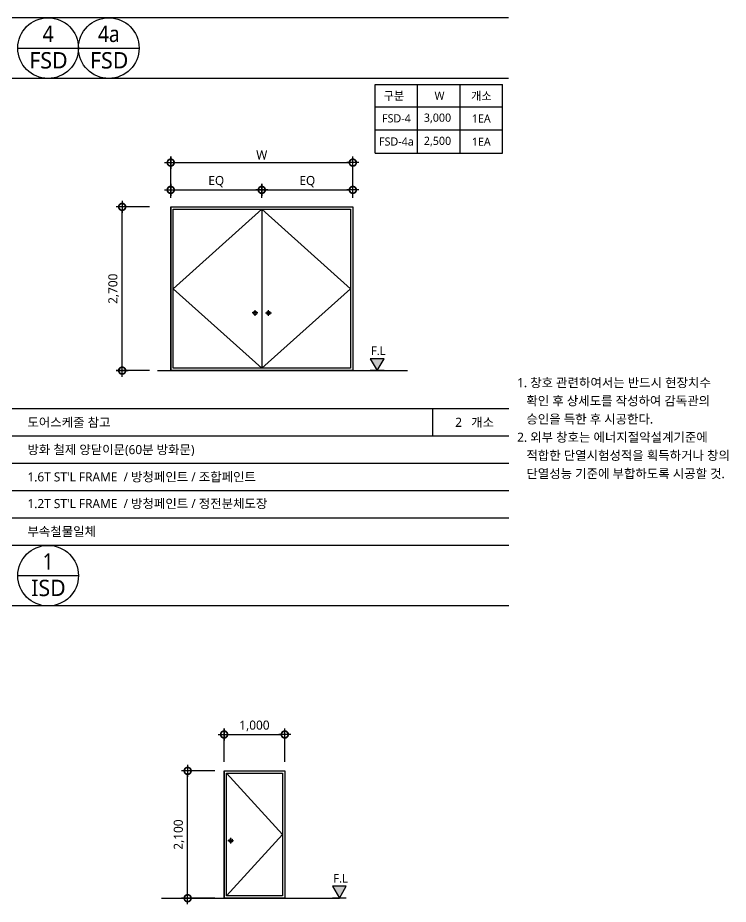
# Model space of a CAD drawing. Header units: millimetres. Extents: x -3 to 459584, y -660938 to -11738.
# Drawn here: x 26262 to 37967, y -134953 to -120334 of the extents above; entities that cross this region are included whole.
import ezdxf
from ezdxf.enums import TextEntityAlignment as Align

# ---------------------------------------------------------------- set-up
doc = ezdxf.new("R2010")
doc.units = ezdxf.units.MM
doc.header["$LTSCALE"] = 200
doc.linetypes.add('CEN-GAUN', pattern=[32.2, 30, -1, 0.2, -1])
doc.linetypes.add('DASHDOT', pattern=[1, 0.5, -0.25, 0, -0.25])
doc.layers.get('DEFPOINTS').update_dxf_attribs({"color": 137})
for name, color, linetype in [('a-TAG-1', 6, 'Continuous'), ('A-TAG-2', 4, 'Continuous'), ('CEN', 1, 'CEN-GAUN'), ('CTR', 1, 'Continuous'), ('DIM', 7, 'Continuous'), ('ELE-3', 3, 'Continuous'), ('ELE3', 3, 'Continuous'), ('ELE6', 6, 'Continuous'), ('TAG', 6, 'Continuous'), ('TAR-LEVEL', 6, 'Continuous'), ('TEX', 3, 'Continuous'), ('TEXT', 3, 'Continuous')]:
    doc.layers.add(name, color=color, linetype=linetype)
doc.styles.add('ARIAL', font='malgun.ttf')
doc.styles.add('S1', font='malgun.ttf')
doc.styles.add('돋움', font='malgun.ttf')
doc.dimstyles.new('CJA-50', dxfattribs={"dimscale": 50, "dimtxt": 3, "dimasz": 1, "dimexe": 2, "dimexo": 3, "dimgap": 1, "dimtad": 1, "dimdec": 0, "dimzin": 1, "dimdsep": 46, "dimlunit": 6, "dimtxsty": 'S1', "dimblk": 'GAUN-DOT', "dimcen": -2, "dimdle": 2, "dimclrd": 256, "dimclre": 256, "dimclrt": 3, "dimadec": 0, "dimazin": 0, "dimtfac": 1, "dimtdec": 0, "dimtix": 1, "dimtmove": 2, "dimatfit": 3, "dimldrblk": 'DOTSMALL', "dimfxl": 1, "dimtolj": 1, "dimtzin": 1, "dimarcsym": 0})

# ---------------------------------------------------------------- blocks, each defined once
blk = doc.blocks.new('A$C2D6C597E')
at = {"layer": 'TEXT', "style": 'S1'}
for s, p in [('1. 창호 관련하여서는 반드시 현장치수', (139, -771)), ('   확인 후 상세도를 작성하여 감독관의', (139, -1071)), ('   승인을 득한 후 시공한다.', (139, -1371)), ('2. 외부 창호는 에너지절약설계기준에', (139, -1671)), ('   적합한 단열시험성적을 획득하거나 창의', (139, -1971)), ('   단열성능 기준에 부합하도록 시공할 것.', (139, -2271))]:
    blk.add_text(s, height=150, dxfattribs=at).set_placement(p, align=Align.BOTTOM_LEFT)
blk = doc.blocks.new('GAUN-DOT')
at = {"linetype": 'ByBlock'}
for p, q in [((2, 0), (-2, 0)), ((0, -2), (0, 2))]:
    blk.add_line(p, q, dxfattribs=at)
at = {"const_width": 2.25}
blk.add_lwpolyline([(0, 0.28125, 1), (0, -0.28125, 1)], format="xyb", close=True, dxfattribs=at)
blk = doc.blocks.new('*D218')
at = {"layer": 'DEFPOINTS', "color": 0, "transparency": 16777216}
for p in [(27982, -123453), (28582, -123453), (28582, -126153)]:
    blk.add_point(p, dxfattribs=at)
at = {"layer": 'DIM', "lineweight": -2, "transparency": 16777216}
for p, q in [((28432, -123453), (27882, -123453)), ((27982, -126103), (27982, -123503)), ((28432, -126153), (27882, -126153))]:
    blk.add_line(p, q, dxfattribs=at)
at = {"layer": 'DIM', "lineweight": -2, "transparency": 16777216, "xscale": 50, "yscale": 50, "zscale": 50}
for p, rotation in [((27982, -123453), 90), ((27982, -126153), 270)]:
    blk.add_blockref('GAUN-DOT', p, dxfattribs=dict(at, rotation=rotation))
at = {"layer": 'DIM', "color": 3, "transparency": 16777216, "insert": (27842, -124803), "char_height": 150, "attachment_point": 5, "rotation": 90, "style": 'S1'}
blk.add_mtext('\\A1;2,700', dxfattribs=at)
blk = doc.blocks.new('_DotSmall')
at = {"color": 0, "linetype": 'ByBlock', "const_width": 0.5}
blk.add_lwpolyline([(-0.0625, 0, 1), (0.0625, 0, 1)], format="xyb", close=True, dxfattribs=at)
blk = doc.blocks.new('*D219')
at = {"layer": 'DEFPOINTS', "color": 0, "transparency": 16777216}
for p in [(31782, -122723), (28782, -123453), (31782, -123453)]:
    blk.add_point(p, dxfattribs=at)
at = {"layer": 'DIM', "lineweight": -2, "transparency": 16777216}
for p, q in [((28782, -123303), (28782, -122623)), ((31782, -123303), (31782, -122623)), ((28832, -122723), (31732, -122723))]:
    blk.add_line(p, q, dxfattribs=at)
at = {"layer": 'DIM', "lineweight": -2, "transparency": 16777216, "xscale": 50, "yscale": 50, "zscale": 50, "rotation": 180}
blk.add_blockref('GAUN-DOT', (28782, -122723), dxfattribs=at)
at = {"layer": 'DIM', "lineweight": -2, "transparency": 16777216, "xscale": 50, "yscale": 50, "zscale": 50}
blk.add_blockref('GAUN-DOT', (31782, -122723), dxfattribs=at)
at = {"layer": 'DIM', "color": 3, "transparency": 16777216, "insert": (30282, -122598), "char_height": 150, "attachment_point": 5, "style": 'S1'}
blk.add_mtext('\\A1;W', dxfattribs=at)
blk = doc.blocks.new('*D220')
at = {"layer": 'DEFPOINTS', "color": 0, "transparency": 16777216}
for p in [(31782, -123173), (30282, -123453), (31782, -123453)]:
    blk.add_point(p, dxfattribs=at)
at = {"layer": 'DIM', "lineweight": -2, "transparency": 16777216}
for p, q in [((30282, -123303), (30282, -123073)), ((31782, -123303), (31782, -123073)), ((30332, -123173), (31732, -123173))]:
    blk.add_line(p, q, dxfattribs=at)
at = {"layer": 'DIM', "lineweight": -2, "transparency": 16777216, "xscale": 50, "yscale": 50, "zscale": 50, "rotation": 180}
blk.add_blockref('GAUN-DOT', (30282, -123173), dxfattribs=at)
at = {"layer": 'DIM', "lineweight": -2, "transparency": 16777216, "xscale": 50, "yscale": 50, "zscale": 50}
blk.add_blockref('GAUN-DOT', (31782, -123173), dxfattribs=at)
at = {"layer": 'DIM', "color": 3, "transparency": 16777216, "insert": (31032, -123036), "char_height": 150, "attachment_point": 5, "style": 'S1'}
blk.add_mtext('\\A1;EQ', dxfattribs=at)
blk = doc.blocks.new('*D221')
at = {"layer": 'DEFPOINTS', "color": 0, "transparency": 16777216}
for p in [(30282, -123173), (28782, -123453), (30282, -123453)]:
    blk.add_point(p, dxfattribs=at)
at = {"layer": 'DIM', "lineweight": -2, "transparency": 16777216}
for p, q in [((28782, -123303), (28782, -123073)), ((30282, -123303), (30282, -123073)), ((28832, -123173), (30232, -123173))]:
    blk.add_line(p, q, dxfattribs=at)
at = {"layer": 'DIM', "lineweight": -2, "transparency": 16777216, "xscale": 50, "yscale": 50, "zscale": 50, "rotation": 180}
blk.add_blockref('GAUN-DOT', (28782, -123173), dxfattribs=at)
at = {"layer": 'DIM', "lineweight": -2, "transparency": 16777216, "xscale": 50, "yscale": 50, "zscale": 50}
blk.add_blockref('GAUN-DOT', (30282, -123173), dxfattribs=at)
at = {"layer": 'DIM', "color": 3, "transparency": 16777216, "insert": (29532, -123036), "char_height": 150, "attachment_point": 5, "style": 'S1'}
blk.add_mtext('\\A1;EQ', dxfattribs=at)
blk = doc.blocks.new('단면레벨-1')
at = {"layer": 'TAG'}
blk.add_hatch(color=256, dxfattribs=at).paths.add_polyline_path([(0, 0), (2.27, 3.93), (-2.27, 3.93)])
for p, q in [((-2.27, 3.93), (0, 0)), ((2.27, 3.93), (-2.27, 3.93)), ((0, 0), (2.27, 3.93)), ((2.27, 0), (-2.27, 0))]:
    blk.add_line(p, q, dxfattribs=at)
at = {"layer": 'TAG', "color": 3, "style": '돋움'}
blk.add_attdef('GL.+1500', text='', height=2.81, dxfattribs=at).set_placement((0.37, 6.53), align=Align.MIDDLE)
blk = doc.blocks.new('dor&win')
at = {"layer": 'a-TAG-1', "ltscale": 0.2}
blk.add_line((-5.5, 0), (5.5, 0), dxfattribs=at)
blk.add_circle((0, 0), 5.5, dxfattribs=at)
at = {"layer": 'a-TAG-1', "color": 3, "style": 'ARIAL'}
for tag, p in [('1', (0, 2.58)), ('FSD', (0.07, -2.22))]:
    blk.add_attdef(tag, text='', height=3, dxfattribs=at).set_placement(p, align=Align.MIDDLE_CENTER)
blk = doc.blocks.new('*D312')
at = {"layer": 'DEFPOINTS', "color": 0, "transparency": 16777216}
for p in [(29061, -132753), (29661, -132753), (29661, -134853)]:
    blk.add_point(p, dxfattribs=at)
at = {"layer": 'DIM', "lineweight": -2, "transparency": 16777216}
for p, q in [((29511, -132753), (28961, -132753)), ((29061, -134803), (29061, -132803)), ((29511, -134853), (28961, -134853))]:
    blk.add_line(p, q, dxfattribs=at)
at = {"layer": 'DIM', "lineweight": -2, "transparency": 16777216, "xscale": 50, "yscale": 50, "zscale": 50}
for p, rotation in [((29061, -132753), 90), ((29061, -134853), 270)]:
    blk.add_blockref('GAUN-DOT', p, dxfattribs=dict(at, rotation=rotation))
at = {"layer": 'DIM', "color": 3, "transparency": 16777216, "insert": (28920, -133803), "char_height": 150, "attachment_point": 5, "rotation": 90, "style": 'S1'}
blk.add_mtext('\\A1;2,100', dxfattribs=at)
blk = doc.blocks.new('*D313')
at = {"layer": 'DEFPOINTS', "color": 0, "transparency": 16777216}
for p in [(30661, -132153), (29661, -132753), (30661, -132753)]:
    blk.add_point(p, dxfattribs=at)
at = {"layer": 'DIM', "lineweight": -2, "transparency": 16777216}
for p, q in [((29661, -132603), (29661, -132053)), ((30661, -132603), (30661, -132053)), ((29711, -132153), (30611, -132153))]:
    blk.add_line(p, q, dxfattribs=at)
at = {"layer": 'DIM', "lineweight": -2, "transparency": 16777216, "xscale": 50, "yscale": 50, "zscale": 50, "rotation": 180}
blk.add_blockref('GAUN-DOT', (29661, -132153), dxfattribs=at)
at = {"layer": 'DIM', "lineweight": -2, "transparency": 16777216, "xscale": 50, "yscale": 50, "zscale": 50}
blk.add_blockref('GAUN-DOT', (30661, -132153), dxfattribs=at)
at = {"layer": 'DIM', "color": 3, "transparency": 16777216, "insert": (30161, -132012), "char_height": 150, "attachment_point": 5, "style": 'S1'}
blk.add_mtext('\\A1;1,000', dxfattribs=at)

msp = doc.modelspace()

# ---------------------------------------------------------------- linework, layer by layer
at = {"color": 5}
msp.add_line((30282.3, -123492.6), (30282.3, -126112.6), dxfattribs=at)
for points in [[(31742.3, -126112.6), (28822.3, -126112.6), (28822.3, -123492.6), (31742.3, -123492.6)], [(30620.8, -134812.6), (29700.8, -134812.6), (29700.8, -132792.6), (30620.8, -132792.6)]]:
    msp.add_lwpolyline(points, close=True, dxfattribs=at)
for centre in [(30171.9, -125202.6), (30392.8, -125202.6), (29771.2, -133902.6)]:
    msp.add_circle(centre, 29.9, dxfattribs=at)
at = {"layer": 'A-TAG-2', "color": 7}
for p, q in [((34347.2, -121334.1), (-2.8, -121334.1)), ((34350, -130034.1), (-2.8, -130034.1))]:
    msp.add_line(p, q, dxfattribs=at)
at = {"layer": 'CEN', "ltscale": 10}
for p, q in [((30218.8, -125202.6), (30125, -125202.6)), ((30171.9, -125249.5), (30171.9, -125155.6)), ((30345.9, -125202.6), (30439.7, -125202.6)), ((30392.8, -125249.5), (30392.8, -125155.6)), ((29724.3, -133902.6), (29818.2, -133902.6)), ((29771.2, -133949.5), (29771.2, -133855.6))]:
    msp.add_line(p, q, dxfattribs=at)
at = {"layer": 'CEN'}
for p, q in [((28561.4, -126152.6), (32682.9, -126152.6)), ((28629.6, -134852.6), (31561.3, -134852.6))]:
    msp.add_line(p, q, dxfattribs=at)
at = {"layer": 'CTR', "linetype": 'DASHDOT', "ltscale": 100}
for points in [[(30282.3, -126112.6), (28822.3, -124802.6), (30282.3, -123492.6)], [(30282.3, -126112.6), (31742.3, -124802.6), (30282.3, -123492.6)], [(29700.8, -134812.6), (30620.8, -133802.6), (29700.8, -132792.6)]]:
    msp.add_lwpolyline(points, dxfattribs=at)
at = {"layer": 'DIM'}
for p, q in [((32150, -122566.3), (32150, -121434.1)), ((32150, -121434.1), (34250, -121434.1)), ((32850, -122566.3), (32850, -121434.1)), ((33550, -122566.3), (33550, -121434.1)), ((34250, -122566.3), (34250, -121434.1)), ((32150, -121801.8), (34250, -121801.8)), ((32150, -122184.1), (34250, -122184.1)), ((32150, -122566.3), (34250, -122566.3))]:
    msp.add_line(p, q, dxfattribs=at)
at = {"layer": 'ELE-3'}
for points in [[(28782.3, -123452.6), (28782.3, -126152.6), (28782.3, -123452.6), (31782.3, -123452.6), (31782.3, -126152.6), (28782.3, -126152.6)], [(29660.8, -132752.6), (29660.8, -134852.6), (29660.8, -132752.6), (30660.8, -132752.6), (30660.8, -134852.6), (29660.8, -134852.6)]]:
    msp.add_lwpolyline(points, dxfattribs=at)
at = {"layer": 'ELE3'}
for p, q in [((34347.2, -120334.1), (-2.8, -120334.1)), ((34350, -129034.1), (-2.8, -129034.1))]:
    msp.add_line(p, q, dxfattribs=at)
at = {"layer": 'ELE6'}
for p, q in [((34350, -126784.1), (-2.8, -126784.1)), ((33093.2, -126784.1), (33093.2, -127234.1)), ((34350, -127234.1), (-2.8, -127234.1)), ((34350, -127684.1), (-2.8, -127684.1)), ((34350, -128134.1), (-2.8, -128134.1)), ((34350, -128584.1), (-2.8, -128584.1))]:
    msp.add_line(p, q, dxfattribs=at)

# ---------------------------------------------------------------- block references
at = {"layer": 'a-TAG-1'}
ref = msp.add_blockref('dor&win', (26761.8, -120834.1), dxfattribs=dict(at, xscale=90.90909090894274, yscale=90.90909090894274, zscale=90.90909090894274))
ref.add_attrib('1', '4', dxfattribs={"color": 3, "height": 270, "style": 'S1', "width": 0.9}).set_placement((26761.8, -120599.2), align=Align.MIDDLE_CENTER)
ref.add_attrib('FSD', 'FSD', dxfattribs={"color": 3, "height": 270, "style": 'S1'}).set_placement((26767.9, -121036.2), align=Align.MIDDLE_CENTER)
ref = msp.add_blockref('dor&win', (27761.8, -120834.1), dxfattribs=dict(at, xscale=90.90909090894274, yscale=90.90909090894274, zscale=90.90909090894274))
ref.add_attrib('1', '4a', dxfattribs={"color": 3, "height": 270, "style": 'S1', "width": 0.9}).set_placement((27761.8, -120599.2), align=Align.MIDDLE_CENTER)
ref.add_attrib('FSD', 'FSD', dxfattribs={"color": 3, "height": 270, "style": 'S1'}).set_placement((27767.9, -121036.2), align=Align.MIDDLE_CENTER)
ref = msp.add_blockref('dor&win', (26761.8, -129534.1), dxfattribs=dict(at, xscale=90.90909090894274, yscale=90.90909090894274, zscale=90.90909090894274))
ref.add_attrib('1', '1', dxfattribs={"color": 3, "height": 270, "style": 'S1', "width": 0.9}).set_placement((26761.8, -129299.2), align=Align.MIDDLE_CENTER)
ref.add_attrib('FSD', 'ISD', dxfattribs={"color": 3, "height": 270, "style": 'S1'}).set_placement((26767.9, -129736.2), align=Align.MIDDLE_CENTER)
at = {"layer": 'TAR-LEVEL'}
ref = msp.add_blockref('단면레벨-1', (32182.9, -126152.6), dxfattribs=dict(at, xscale=50, yscale=50, zscale=50))
ref.add_attrib('GL.+1500', 'F.L', dxfattribs={"color": 3, "height": 140.62, "style": 'ARIAL'}).set_placement((32201.2, -125826.3), align=Align.MIDDLE)
ref = msp.add_blockref('단면레벨-1', (31561.3, -134852.6), dxfattribs=dict(at, xscale=50, yscale=50, zscale=50))
ref.add_attrib('GL.+1500', 'F.L', dxfattribs={"color": 3, "height": 140.62, "style": 'ARIAL'}).set_placement((31579.7, -134526.3), align=Align.MIDDLE)
at = {"layer": 'TEXT'}
msp.add_blockref('A$C2D6C597E', (34350, -125700), dxfattribs=at)

# ---------------------------------------------------------------- texts
at = {"layer": 'TEX', "style": 'S1'}
for s, p in [('구분', (32458.8, -121621.6)), ('W', (33210, -121621.6)), ('개소', (33900, -121621.6)), ('3,000', (33176.9, -121992.9)), ('FSD-4', (32500, -121992.9)), ('FSD-4a', (32500, -122375.2)), ('2,500', (33176.9, -122375.2))]:
    msp.add_text(s, height=135, dxfattribs=at).set_placement(p, align=Align.MIDDLE)
for p in [(33898.2, -121996.6), (33898.2, -122378.8)]:
    msp.add_text('1EA', height=135, dxfattribs=at).set_placement(p, align=Align.MIDDLE_CENTER)
for s, p in [('도어스케줄 참고', (26421.6, -127080.1)), ('방화 철제 양닫이문(60분 방화문)', (26421.6, -127530.1)), ("1.6T ST'L FRAME  / 방청페인트 / 조합페인트", (26421.6, -127980.1)), ("1.2T ST'L FRAME  / 방청페인트 / 정전분체도장", (26421.6, -128420.1)), ('부속철물일체', (26421.6, -128880.1)), ('부속철물일체', (26421.6, -128880.1))]:
    msp.add_text(s, height=150, dxfattribs=at).set_placement(p)
for s, p in [('2', (33580.8, -127080.1)), ('개소', (34107.8, -127080.1))]:
    msp.add_text(s, height=150, dxfattribs=at).set_placement(p, align=Align.RIGHT)

# ---------------------------------------------------------------- dimensions: what is measured, and where the dimension line sits
at = {"layer": 'DIM'}
for base, p1, p2, text, picture, middle in [((31782.3, -122722.6), (28782.3, -123452.6), (31782.3, -123452.6), 'W', '*D219', (30282.3, -122597.6)), ((30282.3, -123172.6), (28782.3, -123452.6), (30282.3, -123452.6), 'EQ', '*D221', (29532.3, -123036.3)), ((31782.3, -123172.6), (30282.3, -123452.6), (31782.3, -123452.6), 'EQ', '*D220', (31032.3, -123036.3))]:
    dim = msp.add_linear_dim(base=base, p1=p1, p2=p2, angle=180, text=text, dimstyle='CJA-50', dxfattribs=at)
    dim.commit()
    dim.dimension.update_dxf_attribs({"geometry": picture, "text_midpoint": middle})
for base, p1, p2, angle, picture, middle in [((27982.3, -123452.6), (28582.3, -126152.6), (28582.3, -123452.6), 270, '*D218', (27842.3, -124802.6)), ((30660.8, -132152.6), (29660.8, -132752.6), (30660.8, -132752.6), 180, '*D313', (30160.8, -132012.1)), ((29060.8, -132752.6), (29660.8, -134852.6), (29660.8, -132752.6), 270, '*D312', (28920.3, -133802.6))]:
    dim = msp.add_linear_dim(base=base, p1=p1, p2=p2, angle=angle, dimstyle='CJA-50', dxfattribs=at)
    dim.commit()
    dim.dimension.update_dxf_attribs({"geometry": picture, "text_midpoint": middle})

doc.saveas('drawing.dxf')
